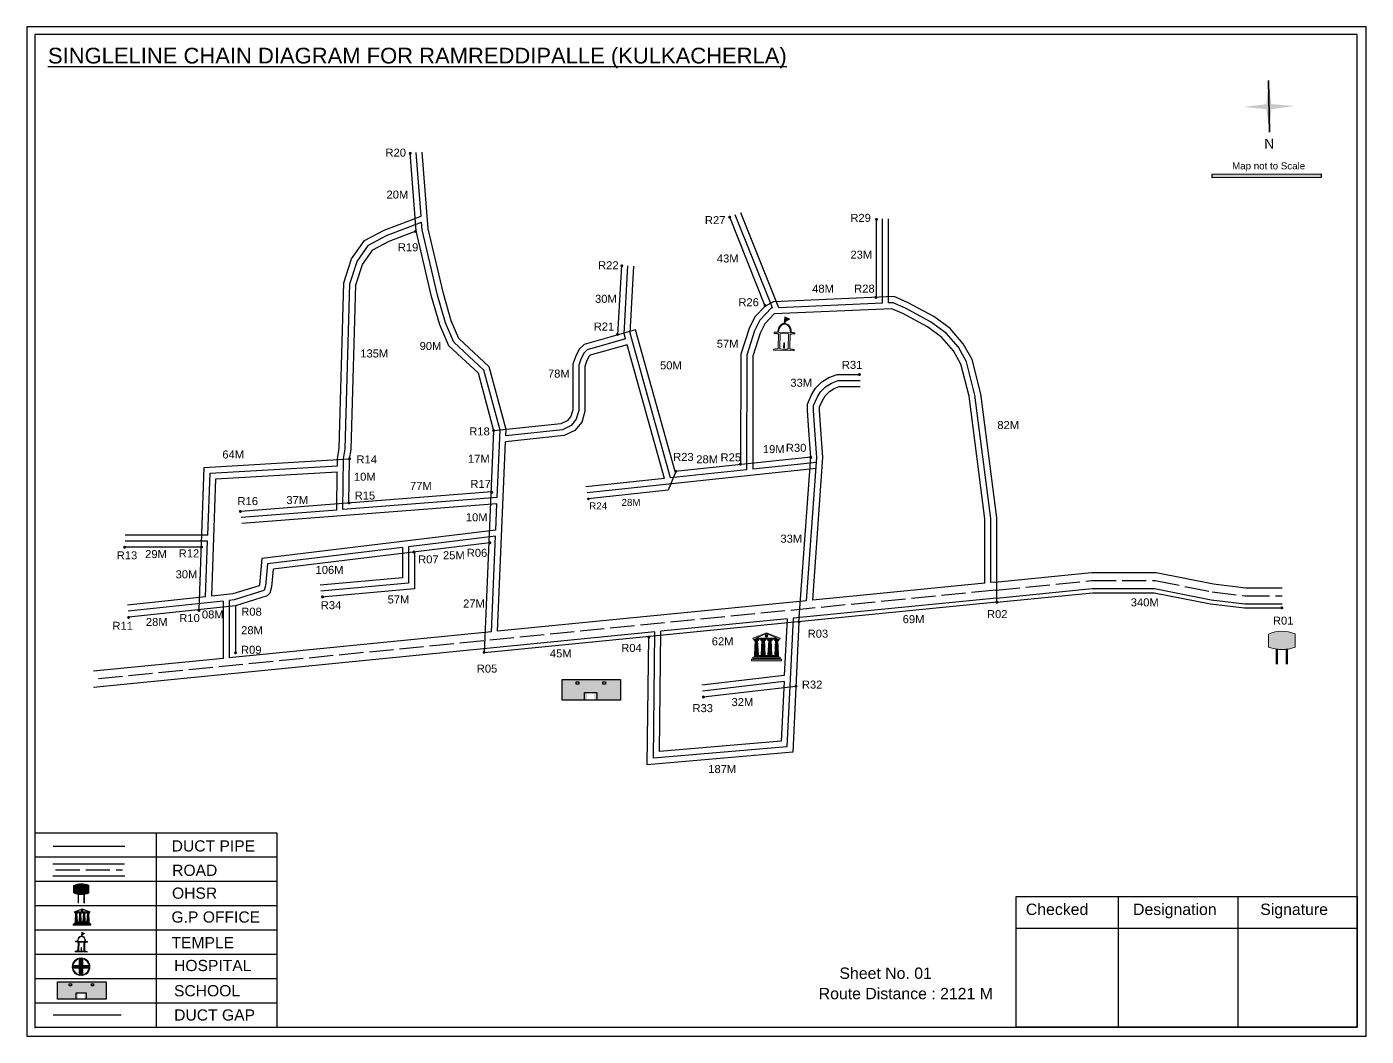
# Model space of a CAD drawing. Header units: inches. Extents: x 1446 to 12099, y 451 to 5049.
# Drawn here: x 10695 to 11359, y 451 to 951 of the extents above; entities that cross this region are included whole.
import ezdxf

# ---------------------------------------------------------------- set-up
doc = ezdxf.new("R2010")
doc.units = ezdxf.units.IN
doc.header["$MEASUREMENT"] = 0
doc.linetypes.add('ACAD_ISO02W100', pattern=[15, 12, -3])
doc.layers.add('LANDMARK', color=7, linetype='Continuous')
doc.layers.add('OHT', color=7, linetype='Continuous')
doc.styles.get("Standard").update_dxf_attribs({"font": 'arial.ttf'})

# ---------------------------------------------------------------- blocks, each defined once
blk = doc.blocks.new('OHT')
at = {"linetype": 'Continuous', "lineweight": 0, "true_color": 0x0ffffc}
blk.add_hatch(color=4, dxfattribs=at).paths.add_polyline_path([(0.012, 1), (0, 1, 0.101323), (-0.4, 0.916), (-0.4, 0.525, 0.194075), (0.399, 0.521), (0.399, 0.921, 0.097877)])
at = {"color": 4, "linetype": 'Continuous', "lineweight": 0, "true_color": 0x0ffffc, "flags": 128}
for points in [[(-0.4, 0.525), (-0.4, 0.916)], [(0.399, 0.521), (0.399, 0.921)]]:
    blk.add_lwpolyline(points, dxfattribs=at)
at = {"color": 4, "linetype": 'Continuous', "lineweight": 0, "true_color": 0x0ffffc, "const_width": 0.075, "flags": 128}
for points in [[(-0.15, 0), (-0.15, 0.475)], [(0.15, 0), (0.15, 0.473)]]:
    blk.add_lwpolyline(points, dxfattribs=at)
at = {"color": 4, "linetype": 'Continuous', "lineweight": 0, "true_color": 0x0ffffc}
for centre, radius, start, end in [((0.006, -0.019), 1.019, 67.3109, 113.4711), ((0.004, 1.513), 1.068, 247.7682, 291.7007)]:
    blk.add_arc(centre, radius, start, end, dxfattribs=at)
blk = doc.blocks.new('Government_Office')
at = {"linetype": 'Continuous', "lineweight": 0, "true_color": 0xff0000}
h = blk.add_hatch(color=1, dxfattribs=at)
h.paths.add_polyline_path([(0.44, 0.72), (0.45, 0.75), (0, 0.93), (-0.45, 0.75), (-0.44, 0.72)])
h.paths.add_polyline_path([(0.355, 0.75), (-0.355, 0.75), (0, 0.9)], flags=16)
h.paths.add_polyline_path([(0, 0.778, -1), (0, 0.872, -1)], flags=0)
h = blk.add_hatch(color=1, dxfattribs=at)
edge = h.paths.add_edge_path()
edge.add_line((-0.27, 0.195), (-0.295, 0.675))
edge.add_line((-0.295, 0.675), (-0.29, 0.675))
edge.add_arc((-0.278, 0.688), 0.0176, 225.304, 441.5659)
edge.add_line((-0.275, 0.705), (-0.395, 0.705))
edge.add_arc((-0.392, 0.688), 0.0176, 98.4341, 314.696)
edge.add_line((-0.38, 0.675), (-0.375, 0.675))
edge.add_line((-0.375, 0.675), (-0.4, 0.195))
edge.add_line((-0.4, 0.195), (-0.27, 0.195))
h = blk.add_hatch(color=1, dxfattribs=at)
edge = h.paths.add_edge_path()
edge.add_line((-0.047, 0.195), (-0.072, 0.675))
edge.add_line((-0.072, 0.675), (-0.067, 0.675))
edge.add_arc((-0.054, 0.688), 0.0176, 225.304, 441.5659)
edge.add_line((-0.052, 0.705), (-0.172, 0.705))
edge.add_arc((-0.169, 0.688), 0.0176, 98.4341, 314.696)
edge.add_line((-0.157, 0.675), (-0.152, 0.675))
edge.add_line((-0.152, 0.675), (-0.177, 0.195))
edge.add_line((-0.177, 0.195), (-0.047, 0.195))
h = blk.add_hatch(color=1, dxfattribs=at)
edge = h.paths.add_edge_path()
edge.add_arc((0, 0.825), 0.0467, 90, 270)
edge.add_arc((0, 0.825), 0.0467, 270, 450)
h = blk.add_hatch(color=1, dxfattribs=at)
edge = h.paths.add_edge_path()
edge.add_line((0.177, 0.195), (0.152, 0.675))
edge.add_line((0.152, 0.675), (0.157, 0.675))
edge.add_arc((0.169, 0.688), 0.0176, 225.304, 441.5659)
edge.add_line((0.172, 0.705), (0.052, 0.705))
edge.add_arc((0.054, 0.688), 0.0176, 98.4341, 314.696)
edge.add_line((0.067, 0.675), (0.072, 0.675))
edge.add_line((0.072, 0.675), (0.047, 0.195))
edge.add_line((0.047, 0.195), (0.177, 0.195))
h = blk.add_hatch(color=1, dxfattribs=at)
edge = h.paths.add_edge_path()
edge.add_line((0.4, 0.195), (0.375, 0.675))
edge.add_line((0.375, 0.675), (0.38, 0.675))
edge.add_arc((0.392, 0.688), 0.0176, 225.304, 441.5659)
edge.add_line((0.395, 0.705), (0.275, 0.705))
edge.add_arc((0.278, 0.688), 0.0176, 98.4341, 314.696)
edge.add_line((0.29, 0.675), (0.295, 0.675))
edge.add_line((0.295, 0.675), (0.27, 0.195))
edge.add_line((0.27, 0.195), (0.4, 0.195))
for points in [[(-0.5, 0.05), (0.5, 0.05), (0.5, 0), (-0.5, 0)], [(-0.45, 0.075), (-0.45, 0.12), (0.45, 0.12), (0.45, 0.075)], [(-0.4, 0.14), (-0.4, 0.18), (0.4, 0.18), (0.4, 0.14)]]:
    blk.add_hatch(color=1, dxfattribs=at).paths.add_polyline_path(points)
at = {"color": 1, "linetype": 'Continuous', "lineweight": 0, "true_color": 0xff0000, "flags": 128}
for points in [[(-0.45, 0.75), (-0.44, 0.72), (0.44, 0.72), (0.45, 0.75), (0, 0.93)], [(-0.355, 0.75), (0.355, 0.75), (0, 0.9)], [(-0.5, 0.05), (0.5, 0.05), (0.5, 0), (-0.5, 0)], [(-0.45, 0.075), (-0.45, 0.12), (0.45, 0.12), (0.45, 0.075)], [(-0.4, 0.14), (-0.4, 0.18), (0.4, 0.18), (0.4, 0.14)]]:
    blk.add_lwpolyline(points, close=True, dxfattribs=at)
for points in [[(-0.27, 0.195), (-0.295, 0.675), (-0.29, 0.675, 1.379694), (-0.275, 0.705), (-0.395, 0.705, 1.379694), (-0.38, 0.675), (-0.375, 0.675), (-0.4, 0.195)], [(-0.047, 0.195), (-0.072, 0.675), (-0.067, 0.675, 1.379694), (-0.052, 0.705), (-0.172, 0.705, 1.379694), (-0.157, 0.675), (-0.152, 0.675), (-0.177, 0.195)], [(0, 0.872, 1), (0, 0.778, 1)], [(0.177, 0.195), (0.152, 0.675), (0.157, 0.675, 1.379694), (0.172, 0.705), (0.052, 0.705, 1.379694), (0.067, 0.675), (0.072, 0.675), (0.047, 0.195)], [(0.4, 0.195), (0.375, 0.675), (0.38, 0.675, 1.379694), (0.395, 0.705), (0.275, 0.705, 1.379694), (0.29, 0.675), (0.295, 0.675), (0.27, 0.195)]]:
    blk.add_lwpolyline(points, format="xyb", close=True, dxfattribs=at)
blk = doc.blocks.new('Temple')
at = {"linetype": 'Continuous', "lineweight": 0, "true_color": 0xff0000}
h = blk.add_hatch(color=1, dxfattribs=at)
edge = h.paths.add_edge_path()
edge.add_line((0.175, 0.49), (0.225, 0.49))
edge.add_line((0.225, 0.49), (0.225, 0.497))
edge.add_line((0.225, 0.497), (0.307, 0.497))
edge.add_line((0.307, 0.497), (0.307, 0.533))
edge.add_line((0.307, 0.533), (0.257, 0.533))
edge.add_line((0.257, 0.533), (0.257, 0.54))
edge.add_line((0.257, 0.54), (0.2, 0.54))
edge.add_spline(control_points=[(0.2, 0.54), (0.2, 0.589), (0.19, 0.638), (0.142, 0.743), (0.092, 0.79), (0.027, 0.805), (0.02, 0.806), (0.012, 0.806)], knot_values=[4.712389, 4.712389, 4.712389, 4.712389, 5.278166, 5.278166, 6.117402, 6.117402, 6.223801, 6.223801, 6.223801, 6.223801], degree=3, periodic=0)
edge.add_line((0.012, 0.806), (0.012, 0.79))
edge.add_line((0.012, 0.79), (-0.012, 0.79))
edge.add_line((-0.012, 0.79), (-0.012, 0.806))
edge.add_spline(control_points=[(-0.012, 0.806), (-0.055, 0.802), (-0.096, 0.781), (-0.171, 0.699), (-0.197, 0.628), (-0.2, 0.55), (-0.2, 0.545), (-0.2, 0.54)], knot_values=[6.343965, 6.343965, 6.343965, 6.343965, 6.956638, 6.956638, 7.795874, 7.795874, 7.853982, 7.853982, 7.853982, 7.853982], degree=3, periodic=0)
edge.add_line((-0.2, 0.54), (-0.257, 0.54))
edge.add_line((-0.257, 0.54), (-0.257, 0.533))
edge.add_line((-0.257, 0.533), (-0.307, 0.533))
edge.add_line((-0.307, 0.533), (-0.307, 0.497))
edge.add_line((-0.307, 0.497), (-0.225, 0.497))
edge.add_line((-0.225, 0.497), (-0.225, 0.49))
edge.add_line((-0.225, 0.49), (-0.175, 0.49))
edge.add_line((-0.175, 0.49), (-0.175, 0.07))
edge.add_arc((-0.205, 0.07), 0.03, -90, 0, ccw=False)
edge.add_line((-0.205, 0.04), (-0.257, 0.04))
edge.add_line((-0.257, 0.04), (-0.257, 0.033))
edge.add_line((-0.257, 0.033), (-0.307, 0.033))
edge.add_line((-0.307, 0.033), (-0.307, 0))
edge.add_line((-0.307, 0), (0.307, 0))
edge.add_line((0.307, 0), (0.307, 0.033))
edge.add_line((0.307, 0.033), (0.257, 0.033))
edge.add_line((0.257, 0.033), (0.257, 0.04))
edge.add_line((0.257, 0.04), (0.205, 0.04))
edge.add_arc((0.205, 0.07), 0.03, 180, 270, ccw=False)
edge.add_line((0.175, 0.07), (0.175, 0.49))
h.paths.add_polyline_path([(0.125, 0.07, -0.414214), (0.095, 0.04), (0.05, 0.04), (0.05, 0.033), (-0.05, 0.033), (-0.05, 0.04), (-0.095, 0.04, -0.414214), (-0.125, 0.07), (-0.125, 0.497), (0.125, 0.497)], flags=16)
edge = h.paths.add_edge_path(flags=16)
edge.add_ellipse((0, 0.54), major_axis=(0, 0.242), ratio=0.722808, start_angle=270, end_angle=450, ccw=False)
edge.add_line((0.175, 0.54), (-0.175, 0.54))
h.paths.add_polyline_path([(0.012, 0.23), (0.012, 0.07), (-0.012, 0.07), (-0.012, 0.23)], flags=0)
h = blk.add_hatch(color=1, dxfattribs=at)
edge = h.paths.add_edge_path()
edge.add_line((0.012, 0.857), (0, 0.85))
edge.add_line((0, 0.85), (-0.003, 0.925))
edge.add_line((-0.003, 0.925), (-0.012, 0.925))
edge.add_line((-0.012, 0.925), (-0.012, 0.806))
edge.add_spline(control_points=[(-0.012, 0.806), (-0.004, 0.807), (0.004, 0.807), (0.012, 0.806)], knot_values=[6.223801, 6.223801, 6.223801, 6.223801, 6.343965, 6.343965, 6.343965, 6.343965], degree=3, periodic=0)
edge.add_line((0.012, 0.806), (0.012, 0.857))
h = blk.add_hatch(color=1, dxfattribs=at)
edge = h.paths.add_edge_path()
edge.add_line((0.012, 0.79), (0.012, 0.806))
edge.add_spline(control_points=[(0.012, 0.806), (0.004, 0.807), (-0.004, 0.807), (-0.012, 0.806)], knot_values=[6.223801, 6.223801, 6.223801, 6.223801, 6.343965, 6.343965, 6.343965, 6.343965], degree=3, periodic=0)
edge.add_line((-0.012, 0.806), (-0.012, 0.79))
edge.add_line((-0.012, 0.79), (0.012, 0.79))
at = {"linetype": 'Continuous', "lineweight": 0, "true_color": 0xe66000}
blk.add_hatch(color=32, dxfattribs=at).paths.add_polyline_path([(-0.006, 1), (0.147, 0.931), (0, 0.85)])
at = {"color": 1, "linetype": 'Continuous', "lineweight": 0, "true_color": 0xff0000, "flags": 128}
for points in [[(0.012, 0.925), (-0.012, 0.925), (-0.012, 0.79), (0.012, 0.79)], [(0.012, 0.23), (-0.012, 0.23), (-0.012, 0.07), (0.012, 0.07)]]:
    blk.add_lwpolyline(points, close=True, dxfattribs=at)
at = {"color": 32, "linetype": 'Continuous', "lineweight": 0, "true_color": 0xe66000, "flags": 128}
blk.add_lwpolyline([(-0.006, 1), (0.147, 0.931), (0, 0.85), (-0.006, 1)], dxfattribs=at)
at = {"color": 1, "linetype": 'Continuous', "lineweight": 0, "true_color": 0xff0000, "flags": 128}
blk.add_lwpolyline([(0.2, 0.54), (0.257, 0.54), (0.257, 0.533), (0.307, 0.533), (0.307, 0.497), (0.225, 0.497), (0.225, 0.49), (0.175, 0.49), (0.175, 0.07, 0.414214), (0.205, 0.04), (0.257, 0.04), (0.257, 0.033), (0.307, 0.033), (0.307, 0), (-0.307, 0), (-0.307, 0.033), (-0.257, 0.033), (-0.257, 0.04), (-0.205, 0.04, 0.414214), (-0.175, 0.07), (-0.175, 0.49), (-0.225, 0.49), (-0.225, 0.497), (-0.307, 0.497), (-0.307, 0.533), (-0.257, 0.533), (-0.257, 0.54), (-0.2, 0.54)], format="xyb", dxfattribs=at)
blk.add_lwpolyline([(-0.175, 0.54), (0.175, 0.54)], dxfattribs=at)
blk.add_lwpolyline([(0.125, 0.497), (0.125, 0.07, -0.414214), (0.095, 0.04), (0.05, 0.04), (0.05, 0.033), (-0.05, 0.033), (-0.05, 0.04), (-0.095, 0.04, -0.414214), (-0.125, 0.07), (-0.125, 0.497)], format="xyb", close=True, dxfattribs=at)
at = {"color": 1, "linetype": 'Continuous', "lineweight": 0, "true_color": 0xff0000}
blk.add_ellipse((0, 0.54), major_axis=(0, 0.242), ratio=0.722808, start_param=4.712389, end_param=7.853982, dxfattribs=at)
blk.add_open_spline([(0.2, 0.54), (0.2, 0.589), (0.19, 0.638), (0.142, 0.743), (0.092, 0.79), (-0.023, 0.816), (-0.085, 0.794), (-0.171, 0.699), (-0.197, 0.628), (-0.2, 0.55), (-0.2, 0.545), (-0.2, 0.54)], degree=3, knots=[4.712389, 4.712389, 4.712389, 4.712389, 5.278166, 5.278166, 6.117402, 6.117402, 6.956638, 6.956638, 7.795874, 7.795874, 7.853982, 7.853982, 7.853982, 7.853982], dxfattribs=at)
blk = doc.blocks.new('*U19')
at = {"color": 0, "linetype": 'ACAD_ISO02W100', "transparency": 16777216}
blk.add_line((-16.47, 0), (16.78, 0), dxfattribs=at)
blk = doc.blocks.new('Hospital')
at = {"linetype": 'Continuous', "lineweight": 0, "true_color": 0x000000}
h = blk.add_hatch(color=18, dxfattribs=at)
h.paths.add_polyline_path([(-0.5, 0, 1), (0.5, 0, 1)])
h.paths.add_polyline_path([(0.446, 0, -1), (-0.446, 0, -1)], flags=16)
at = {"linetype": 'Continuous', "true_color": 0xff0000}
blk.add_hatch(color=1, dxfattribs=at).paths.add_polyline_path([(-0.394, 0.08), (-0.08, 0.08), (-0.08, 0.394), (0.08, 0.394), (0.08, 0.08), (0.394, 0.08), (0.394, -0.08), (0.08, -0.08), (0.08, -0.394), (-0.08, -0.394), (-0.08, -0.08), (-0.394, -0.08)])
at = {"color": 1, "linetype": 'Continuous', "true_color": 0xff0000, "flags": 128}
blk.add_lwpolyline([(-0.394, 0.08), (-0.08, 0.08), (-0.08, 0.394), (0.08, 0.394), (0.08, 0.08), (0.394, 0.08), (0.394, -0.08), (0.08, -0.08), (0.08, -0.394), (-0.08, -0.394), (-0.08, -0.08), (-0.394, -0.08)], close=True, dxfattribs=at)
at = {"color": 18, "linetype": 'Continuous', "lineweight": 0, "true_color": 0x000000}
for radius in [0.5, 0.446]:
    blk.add_circle((0, 0), radius, dxfattribs=at)

msp = doc.modelspace()

# ---------------------------------------------------------------- hatches: boundary and pattern name
at = {"ltscale": 0.5}
h = msp.add_hatch(color=5, dxfattribs=at)
h.dxf.hatch_style = 1
h.paths.add_polyline_path([(10885.87, 888.71, 1), (10884.33, 888.71, 1)])
at = {"true_color": 0x0093dd}
h = msp.add_hatch(color=142, dxfattribs=at)
h.dxf.hatch_style = 1
h.paths.add_polyline_path([(11282.64, 878.33), (11282.65, 876.53), (11336.8, 876.66), (11336.8, 878.46)])
at = {"ltscale": 0.5}
h = msp.add_hatch(color=5, dxfattribs=at)
h.dxf.hatch_style = 1
h.paths.add_polyline_path([(11044.26, 857.06, 1), (11042.72, 857.06, 1)])
h = msp.add_hatch(color=5, dxfattribs=at)
h.dxf.hatch_style = 1
h.paths.add_polyline_path([(11117.07, 855.95, 1), (11115.53, 855.95, 1)])
h = msp.add_hatch(color=5, dxfattribs=at)
h.dxf.hatch_style = 1
h.paths.add_polyline_path([(10888.46, 850.01, 1), (10886.92, 850.01, 1)])
h = msp.add_hatch(color=5, dxfattribs=at)
h.dxf.hatch_style = 1
h.paths.add_polyline_path([(10990.75, 832.94, 1), (10989.22, 832.94, 1)])
h = msp.add_hatch(color=5, dxfattribs=at)
h.dxf.hatch_style = 1
h.paths.add_polyline_path([(11116.74, 817.28, 1), (11115.2, 817.28, 1)])
h = msp.add_hatch(color=5, dxfattribs=at)
h.dxf.hatch_style = 1
h.paths.add_polyline_path([(11061.79, 813.19, 1), (11060.25, 813.19, 1)])
h = msp.add_hatch(color=5, dxfattribs=at)
h.dxf.hatch_style = 1
h.paths.add_polyline_path([(10988.6, 798.92, 1), (10987.07, 798.92, 1)])
h = msp.add_hatch(color=5, dxfattribs=at)
h.dxf.hatch_style = 1
h.paths.add_polyline_path([(11108.56, 779.03, 1), (11107.02, 779.03, 1)])
h = msp.add_hatch(color=5, dxfattribs=at)
h.dxf.hatch_style = 1
h.paths.add_polyline_path([(10927.2, 751.27, 1), (10925.66, 751.27, 1)])
h = msp.add_hatch(color=5, dxfattribs=at)
h.dxf.hatch_style = 1
h.paths.add_polyline_path([(10855.79, 737.3, 1), (10854.25, 737.3, 1)])
h = msp.add_hatch(color=5, dxfattribs=at)
h.dxf.hatch_style = 1
h.paths.add_polyline_path([(11084.38, 737.99, 1), (11082.85, 737.99, 1)])
h = msp.add_hatch(color=5, dxfattribs=at)
h.dxf.hatch_style = 1
h.paths.add_polyline_path([(11017.51, 731.04, 1), (11015.98, 731.04, 1)])
h = msp.add_hatch(color=5, dxfattribs=at)
h.dxf.hatch_style = 1
h.paths.add_polyline_path([(11049.59, 734.59, 1), (11048.06, 734.59, 1)])
h = msp.add_hatch(color=5, dxfattribs=at)
h.dxf.hatch_style = 1
h.paths.add_polyline_path([(10926.29, 720.64, 1), (10924.76, 720.64, 1)])
h = msp.add_hatch(color=5, dxfattribs=at)
h.dxf.hatch_style = 1
h.paths.add_polyline_path([(10974.1, 717.38, 1), (10972.75, 717.38, 1)])
h = msp.add_hatch(color=5, dxfattribs=at)
h.dxf.hatch_style = 1
h.paths.add_polyline_path([(10801.63, 711.15, 1), (10800.09, 711.15, 1)])
h = msp.add_hatch(color=5, dxfattribs=at)
h.dxf.hatch_style = 1
h.paths.add_polyline_path([(10855.5, 715.39, 1), (10853.97, 715.39, 1)])
h = msp.add_hatch(color=5, dxfattribs=at)
h.dxf.hatch_style = 1
h.paths.add_polyline_path([(10744.28, 693.43, 1), (10742.74, 693.43, 1)])
h = msp.add_hatch(color=5, dxfattribs=at)
h.dxf.hatch_style = 1
h.paths.add_polyline_path([(10782.43, 693.51, 1), (10780.89, 693.51, 1)])
h = msp.add_hatch(color=5, dxfattribs=at)
h.dxf.hatch_style = 1
h.paths.add_polyline_path([(10887.65, 691.01, 1), (10886.12, 691.01, 1)])
h = msp.add_hatch(color=5, dxfattribs=at)
h.dxf.hatch_style = 1
h.paths.add_polyline_path([(10925.38, 695.65, 1), (10923.85, 695.65, 1)])
h = msp.add_hatch(color=5, dxfattribs=at)
h.dxf.hatch_style = 1
h.paths.add_polyline_path([(10842.4, 668.79, 1), (10840.86, 668.79, 1)])
h = msp.add_hatch(color=5, dxfattribs=at)
h.dxf.hatch_style = 1
h.paths.add_polyline_path([(11176.73, 666.15, 1), (11175.19, 666.15, 1)])
h = msp.add_hatch(color=5, dxfattribs=at)
h.dxf.hatch_style = 1
h.paths.add_polyline_path([(11318.02, 663.37, 1), (11316.48, 663.37, 1)])
h = msp.add_hatch(color=5, dxfattribs=at)
h.dxf.hatch_style = 1
h.paths.add_polyline_path([(10746.27, 658.62, 1), (10744.74, 658.62, 1)])
h = msp.add_hatch(color=5, dxfattribs=at)
h.dxf.hatch_style = 1
h.paths.add_polyline_path([(10781.11, 662.07, 1), (10779.58, 662.07, 1)])
h = msp.add_hatch(color=5, dxfattribs=at)
h.dxf.hatch_style = 1
h.paths.add_polyline_path([(11078.64, 656.42, 1), (11077.11, 656.42, 1)])
h = msp.add_hatch(color=5, dxfattribs=at)
h.dxf.hatch_style = 1
h.paths.add_polyline_path([(11004.16, 648.8, 1), (11002.63, 648.8, 1)])
h = msp.add_hatch(color=5, dxfattribs=at)
h.dxf.hatch_style = 1
h.paths.add_polyline_path([(10799.26, 641.07, 1), (10797.73, 641.07, 1)])
h = msp.add_hatch(color=5, dxfattribs=at)
h.dxf.hatch_style = 1
h.paths.add_polyline_path([(10922.48, 641.34, 1), (10920.95, 641.34, 1)])
at = {"true_color": 0xc8c92d}
h = msp.add_hatch(color=52, dxfattribs=at)
h.dxf.hatch_style = 1
h.paths.add_polyline_path([(10966.22, 627.83), (10960.5, 627.83), (10960.5, 617.54), (10966.22, 617.54)])
h.paths.add_polyline_path([(10989.28, 627.83), (10983.56, 627.83), (10983.56, 617.54), (10989.28, 617.54)])
at = {"true_color": 0x22346e}
h = msp.add_hatch(color=159, dxfattribs=at)
h.dxf.hatch_style = 1
h.paths.add_polyline_path([(10983.56, 627.83), (10966.22, 627.83), (10966.22, 617.54), (10972.73, 617.54), (10972.73, 620.91), (10976.31, 620.91), (10976.31, 617.54), (10983.56, 617.54)])
h.paths.add_polyline_path([(10968.7, 625.53), (10967.43, 625.53), (10967.43, 626.71), (10968.7, 626.71)], flags=16)
h.paths.add_polyline_path([(10980.65, 625.53), (10980.65, 626.71), (10981.92, 626.71), (10981.92, 625.53)], flags=16)
at = {"ltscale": 0.5}
h = msp.add_hatch(color=5, dxfattribs=at)
h.dxf.hatch_style = 1
h.paths.add_polyline_path([(11077.13, 624.55, 1), (11075.6, 624.55, 1)])
h = msp.add_hatch(color=5, dxfattribs=at)
h.dxf.hatch_style = 1
h.paths.add_polyline_path([(11031.25, 619.18, 1), (11029.71, 619.18, 1)])
at = {"true_color": 0xc8c92d}
h = msp.add_hatch(color=52, dxfattribs=at)
h.dxf.hatch_style = 1
h.paths.add_polyline_path([(10715.04, 477.92), (10710.28, 477.92), (10710.28, 469.35), (10715.04, 469.35)])
h.paths.add_polyline_path([(10734.26, 477.92), (10729.49, 477.92), (10729.49, 469.35), (10734.26, 469.35)])
at = {"true_color": 0x22346e}
h = msp.add_hatch(color=159, dxfattribs=at)
h.dxf.hatch_style = 1
h.paths.add_polyline_path([(10729.49, 477.92), (10715.04, 477.92), (10715.04, 469.35), (10720.47, 469.35), (10720.47, 472.16), (10723.45, 472.16), (10723.45, 469.35), (10729.49, 469.35)])
h.paths.add_polyline_path([(10717.11, 476.01), (10716.05, 476.01), (10716.05, 476.99), (10717.11, 476.99)], flags=16)
h.paths.add_polyline_path([(10727.07, 476.01), (10727.07, 476.99), (10728.13, 476.99), (10728.13, 476.01)], flags=16)

# ---------------------------------------------------------------- linework, layer by layer
for p, q in [((11310.65, 924.77), (11311.1, 899.12)), ((11311.1, 899.12), (11310.65, 924.77)), ((11310.65, 924.77), (11311.1, 899.12)), ((11310.88, 911.97), (11310.65, 924.77)), ((11064.66, 812.05), (11046.26, 858.15)), ((11067.83, 812.18), (11049.05, 859.26)), ((11119.29, 814.42), (11119.29, 856.21)), ((11122.29, 814.55), (11122.29, 856.21)), ((10991.13, 799.25), (10992.97, 832.99)), ((10994.15, 799.58), (10995.97, 832.83)), ((10991.84, 796.7), (10991.13, 799.25)), ((11014.21, 727.79), (10994.15, 799.58)), ((11011.18, 727.47), (10992.65, 793.81)), ((10928.19, 718.02), (10929.64, 751.39)), ((10932.53, 748.68), (10932.66, 751.71)), ((10928.32, 651.75), (10932.4, 745.65)), ((10848.98, 733.81), (10849.03, 737.25)), ((10851.69, 712.05), (10852.03, 737.21)), ((11081.6, 666.91), (11086.69, 737.93)), ((11084.63, 667.21), (11089.72, 738.15)), ((10848.69, 711.81), (10848.94, 730.8)), ((11086.29, 732.38), (10972.79, 720.4)), ((11051.88, 731.76), (11014.21, 727.79)), ((11086.51, 735.42), (11054.88, 732.08)), ((11011.18, 727.47), (10972.21, 723.35)), ((10928.19, 718.02), (10851.69, 712.05)), ((10848.69, 711.81), (10801.34, 708.12)), ((10928.06, 715), (10801.58, 705.13)), ((10927.5, 701.95), (10928.06, 715)), ((10784.77, 699.45), (10743.76, 699.45)), ((10925.31, 651.45), (10927.36, 698.92)), ((10784.66, 696.45), (10743.76, 696.45)), ((11169.94, 675.65), (11084.63, 667.21)), ((11174.95, 676.15), (11172.94, 675.95)), ((10783.66, 668.82), (10744.94, 664.7)), ((10792.41, 666.73), (10745.26, 661.71)), ((10797.19, 670.26), (10786.67, 669.14)), ((10792.41, 666.73), (10792.41, 638.3)), ((10797.8, 667.3), (10795.41, 667.05)), ((10795.41, 667.05), (10795.41, 638.6)), ((11081.6, 666.91), (10928.32, 651.75)), ((11175.74, 668.19), (11074.92, 658.21)), ((11071.9, 657.92), (11009.42, 651.73)), ((11006.42, 651.44), (10728.01, 623.89)), ((10925.31, 651.45), (10795.41, 638.6)), ((10792.41, 638.3), (10728.01, 631.93)), ((11070.56, 629.82), (11029.68, 625.1)), ((11070.42, 626.78), (11030.03, 622.12)), ((10759.06, 551.73), (10759.06, 455.51)), ((10819.2, 539.7), (10698.92, 539.7)), ((10707.94, 536.38), (10743.42, 536.38)), ((10819.2, 527.67), (10698.92, 527.67)), ((10707.94, 530.56), (10743.6, 530.56)), ((10819.2, 515.64), (10698.92, 515.64)), ((10819.2, 503.62), (10698.92, 503.62)), ((10819.2, 491.59), (10698.92, 491.59)), ((10698.92, 479.56), (10819.2, 479.56)), ((10698.92, 467.53), (10819.2, 467.53)), ((10698.92, 456.44), (10698.92, 455.51)), ((10698.92, 455.51), (10698.92, 454.97))]:
    msp.add_line(p, q)
at = {"color": 1}
msp.add_line((11311.1, 899.12), (11310.88, 911.96), dxfattribs=at)
at = {"color": 5}
for p, q in [((11061.05, 813.01), (11043.47, 857.04)), ((11116.29, 817.29), (11116.29, 856.21)), ((10988.1, 798.75), (10989.97, 833.16)), ((11065.12, 815.07), (11061.05, 813.01)), ((11016.42, 731.04), (10996.8, 801.25)), ((10921.85, 641.06), (10926.62, 751.06)), ((10854.73, 715.3), (10855.03, 737.17)), ((11083.7, 738.14), (11016.42, 731.04)), ((11077.83, 656.26), (11083.7, 738.14)), ((11016.76, 730.96), (11013.01, 721.63)), ((10925.52, 720.82), (10801.11, 711.11)), ((11013.01, 721.63), (10973.37, 717.44)), ((10781.62, 693.45), (10743.76, 693.45)), ((10798.41, 664.35), (10745.57, 658.73)), ((10798.41, 664.35), (10798.41, 641.01)), ((11175.94, 666.2), (10921.85, 641.06)), ((11076.31, 624.45), (11030.37, 619.14))]:
    msp.add_line(p, q, dxfattribs=at)
at = {"linetype": 'ACAD_ISO02W100'}
msp.add_line((11175.35, 672.17), (10728.01, 627.91), dxfattribs=at)
at = {"color": 242, "true_color": 0xcd2027}
for p, q in [((11236, 520.22), (11236, 455.44)), ((11295.35, 520.22), (11295.35, 455.44)), ((11185.47, 504.52), (11354.56, 504.52))]:
    msp.add_line(p, q, dxfattribs=at)
for points in [[(10695, 951.44), (10695, 451), (11359.05, 451), (11359.05, 951.44)], [(10698.92, 947.61), (10698.92, 455.49), (11354.56, 455.49), (11354.56, 947.61)], [(10989.34, 627.83), (10989.34, 617.54), (10960.5, 617.54), (10960.5, 627.83)], [(10968.7, 626.71), (10968.7, 625.53), (10967.43, 625.53), (10967.43, 626.71)], [(10980.65, 625.53), (10980.65, 626.71), (10981.92, 626.71), (10981.92, 625.53)], [(10734.31, 477.92), (10734.31, 469.35), (10710.28, 469.35), (10710.28, 477.92)], [(10717.11, 476.99), (10717.11, 476.01), (10716.05, 476.01), (10716.05, 476.99)], [(10727.07, 476.01), (10727.07, 476.99), (10728.13, 476.99), (10728.13, 476.01)]]:
    msp.add_lwpolyline(points, close=True)
at = {"color": 5}
for points in [[(10926.62, 751.06), (10918.89, 779.67), (10904.22, 793.33), (10899.77, 803.63), (10895.72, 817.68), (10887.99, 850.27), (10885.07, 888.9)], [(10855.03, 737.17), (10855.78, 741.93), (10858.21, 823.45), (10861.46, 833.66), (10866.5, 840.93), (10874.59, 845.16), (10887.99, 850.27)], [(11175.94, 666.2), (11175.94, 707.92), (11168.03, 769.4), (11163.68, 786.46), (11159.31, 794.29), (11152.83, 801.8), (11144.73, 807.78), (11132, 814.65), (11125.02, 817.67), (11065.12, 815.07)], [(11061.05, 813.01), (11055.91, 807.7), (11053.07, 801.81), (11048.96, 789.14), (11048.88, 734.46)], [(10996.8, 801.25), (10971.41, 793.95), (10968.82, 791.67), (10966.97, 787.84), (10965.67, 784.12), (10965.67, 761.57), (10964.74, 758.3), (10962.92, 756.12), (10959.8, 754.62), (10926.62, 751.06)], [(11083.7, 738.14), (11082.74, 751.22), (11082.01, 761.14), (11082.01, 764.34), (11084.1, 768.98), (11086.06, 772.24), (11089.17, 775.34), (11092.58, 777.51), (11096.73, 779.06), (11108.13, 779.06)], [(10780.42, 662.44), (10782.99, 732.91), (10782.99, 732.91), (10855.03, 737.17)], [(10924.61, 695.56), (10817.1, 682.49), (10816.28, 673.74), (10815.46, 670.66), (10814.25, 669.27), (10798.41, 664.35)], [(10887.22, 691.01), (10887.22, 672.85), (10841.03, 668.67)], [(11175.94, 666.2), (11223.33, 670.89), (11253.89, 670.89), (11281.8, 665.33), (11298.7, 663.31), (11317.36, 663.31)], [(11077.83, 656.26), (11074.76, 591.77), (11002.61, 585.54), (11003.39, 649.13)]]:
    msp.add_lwpolyline(points, dxfattribs=at)
for points in [[(10890.45, 857.62), (10888.06, 889.13)], [(10932.66, 751.71), (10924.23, 782.89), (10909.23, 796.86), (10905.43, 805.65), (10901.53, 819.21), (10893.94, 851.19), (10891.05, 889.36)], [(10849.03, 737.25), (10849.79, 742.49), (10852.23, 824.47), (10856.01, 836.34), (10862.41, 845.56), (10872.12, 850.65), (10890.45, 857.62)], [(10852.03, 737.21), (10852.78, 742.21), (10855.22, 823.96), (10858.73, 835), (10864.45, 843.25), (10873.36, 847.9), (10890.68, 854.5)], [(10929.64, 751.39), (10921.56, 781.28), (10906.73, 795.09), (10902.6, 804.64), (10898.62, 818.44), (10890.97, 850.73), (10890.68, 854.5)], [(11064.27, 812.03), (11058.4, 805.96), (11055.86, 800.69), (11051.96, 788.66), (11051.88, 731.76)], [(11064.66, 812.05), (11064.27, 812.03)], [(11169.94, 675.65), (11169.94, 707.54), (11162.13, 768.27), (11158.06, 784.21), (11154.37, 790.83), (11148.72, 797.37), (11141.5, 802.7), (11129.37, 809.25), (11123.9, 811.62), (11065.6, 809.08)], [(11119.29, 814.42), (11067.83, 812.18)], [(11172.94, 675.95), (11172.94, 707.73), (11165.08, 768.84), (11160.87, 785.34), (11156.84, 792.56), (11150.78, 799.59), (11143.11, 805.24), (11130.68, 811.95), (11124.46, 814.65), (11122.29, 814.55)], [(11065.6, 809.08), (11060.89, 804.22), (11058.65, 799.57), (11054.96, 788.18), (11054.88, 732.08)], [(10992.65, 793.81), (10974.36, 788.56), (10973.7, 787.97), (10972.52, 785.53), (10971.67, 783.1), (10971.67, 760.74), (10970.16, 755.43), (10966.7, 751.28), (10961.47, 748.76), (10932.4, 745.65)], [(10991.84, 796.7), (10972.89, 791.26), (10971.26, 789.82), (10969.74, 786.68), (10968.67, 783.61), (10968.67, 761.16), (10967.45, 756.86), (10964.81, 753.7), (10960.64, 751.69), (10932.53, 748.68)], [(11086.69, 737.93), (11085.73, 751.44), (11085.01, 761.25), (11085.01, 763.7), (11086.77, 767.59), (11088.44, 770.38), (11091.05, 772.98), (11093.92, 774.81), (11097.27, 776.06), (11108.13, 776.06)], [(11089.72, 738.15), (11088.72, 751.66), (11088.01, 761.36), (11088.01, 763.05), (11089.43, 766.19), (11090.83, 768.51), (11092.94, 770.63), (11095.27, 772.11), (11097.81, 773.06), (11108.13, 773.06)], [(10784.77, 699.45), (10785.89, 730.08), (10848.98, 733.81)], [(10786.67, 669.14), (10788.79, 727.25), (10848.94, 730.8)], [(10927.5, 701.95), (10811.58, 687.86), (10810.36, 674.8), (10810.22, 674.31), (10797.19, 670.26)], [(10927.36, 698.92), (10884.22, 693.67)], [(10783.66, 668.82), (10784.66, 696.45)], [(10881.22, 693.31), (10814.34, 685.18), (10813.32, 674.27), (10812.74, 672.11), (10812.55, 671.89), (10797.8, 667.3)], [(10881.22, 693.31), (10881.22, 678.33), (10840.49, 674.64)], [(10884.22, 693.67), (10884.22, 675.59), (10840.76, 671.65)], [(11174.95, 676.15), (11222.83, 680.89), (11254.87, 680.89), (11283.37, 675.21), (11299.3, 673.31), (11317.36, 673.31)], [(11175.74, 668.19), (11223.23, 672.89), (11254.08, 672.89), (11282.11, 667.3), (11298.82, 665.31), (11317.36, 665.31)], [(11074.92, 658.21), (11071.88, 594.54), (11005.65, 588.82), (11006.42, 651.44)], [(11071.9, 657.92), (11070.56, 629.82)], [(11070.42, 626.78), (11069.01, 597.3), (11008.69, 592.09), (11009.42, 651.73)], [(10971.49, 617.54), (10971.49, 621.34), (10977.55, 621.34), (10977.55, 617.54)], [(10698.92, 455.51), (10819.2, 455.51), (10819.2, 551.73), (10698.92, 551.73), (10698.92, 456.44)], [(10719.44, 469.35), (10719.44, 472.52), (10724.48, 472.52), (10724.48, 469.35)]]:
    msp.add_lwpolyline(points)
at = {"color": 142, "true_color": 0x0093dd}
msp.add_lwpolyline([(11336.8, 876.66), (11282.65, 876.53), (11282.64, 878.33), (11336.8, 878.46), (11336.8, 876.66)], dxfattribs=at)
at = {"linetype": 'ACAD_ISO02W100'}
msp.add_lwpolyline([(11175.35, 672.17), (11223.03, 676.89), (11254.48, 676.89), (11282.74, 671.26), (11299.06, 669.31), (11317.36, 669.31)], dxfattribs=at)
at = {"color": 242, "true_color": 0xcd2027}
msp.add_lwpolyline([(11354.56, 455.44), (11185.47, 455.44), (11185.47, 520.22), (11354.56, 520.22)], close=True, dxfattribs=at)
for points in [[(11312.14, 911.98), (11309.39, 911.93), (11310.65, 924.77)], [(11310.84, 913.21), (11310.89, 910.46), (11298.05, 911.72)], [(11310.84, 913.21), (11310.89, 910.46), (11323.71, 912.17)]]:
    msp.add_solid(points)
at = {"color": 1}
msp.add_solid([(11312.15, 911.98), (11309.39, 911.93), (11311.1, 899.12)], dxfattribs=at)
msp.add_solid([(11312.15, 911.98), (11309.39, 911.93), (11311.1, 899.12)], dxfattribs=at)
at = {"layer": 'OHT', "color": 5}
msp.add_line((10708.07, 545.18), (10743.55, 545.18), dxfattribs=at)
at = {"layer": 'OHT', "color": 1}
msp.add_line((10708.07, 461.52), (10741.78, 461.52), dxfattribs=at)

# ---------------------------------------------------------------- block references
at = {"linetype": 'ACAD_ISO02W100'}
msp.add_blockref('*U19', (10725.72, 533.47), dxfattribs=at)
at = {"layer": 'LANDMARK', "rotation": 358.3713438591284}
for p, xscale, yscale, zscale in [((11070.38, 790.99), 16.69467233248453, 16.69467233248453, 16.69467233248453), ((10722, 492.8), 9.762966276306745, 9.762966276306745, 9.762966276306745)]:
    msp.add_blockref('Temple', p, dxfattribs=dict(at, xscale=xscale, yscale=yscale, zscale=zscale))
at = {"layer": 'LANDMARK'}
for name, p, xscale, yscale, zscale in [('Government_Office', (11061.75, 637.13), 14.97108576142011, 14.97108576142011, 14.97108576142011), ('Government_Office', (10722.44, 506.05), 8.755020913111178, 8.755020913111178, 8.755020913111178), ('Hospital', (10721.91, 485.43), 8.829703578239085, 8.829703578239085, 8.829703578239085)]:
    msp.add_blockref(name, p, dxfattribs=dict(at, xscale=xscale, yscale=yscale, zscale=zscale))
at = {"layer": 'OHT'}
for p, xscale, yscale, zscale in [((11317.24, 635.31), 16.46638890729407, 16.46638890729407, 16.46638890729407), ((10721.99, 516.95), 9.629467197247994, 9.629467197247994, 9.629467197247994)]:
    msp.add_blockref('OHT', p, dxfattribs=dict(at, xscale=xscale, yscale=yscale, zscale=zscale))

# ---------------------------------------------------------------- texts
at = {"color": 242, "true_color": 0xcd2027}
msp.add_text('%%USINGLELINE CHAIN DIAGRAM FOR RAMREDDIPALLE (KULKACHERLA)', height=7.8, dxfattribs=at).set_placement((10705.49, 933.25))
for s, height, p in [('R20', 3.967, (10872.83, 887.07)), ('Map not to Scale', 3.456, (11292.57, 880.77)), ('20M', 3.967, (10873.35, 866.27)), ('R27', 3.967, (11031.19, 853.59)), ('R29', 3.967, (11103.31, 854.73)), ('R19', 3.967, (10878.97, 840.15)), ('43M', 3.967, (11037.12, 834.59)), ('23M', 3.967, (11103.35, 836.49)), ('R22', 3.967, (10978.24, 831.23)), ('48M', 3.967, (11084.37, 819.61)), ('R28', 3.967, (11105.2, 819.64)), ('30M', 3.967, (10976.72, 814.59)), ('R26', 3.967, (11047.79, 812.91)), ('R21', 3.967, (10976.07, 800.86)), ('135M', 3.967, (10860.33, 787.5)), ('90M', 3.967, (10889.75, 791.21)), ('57M', 3.967, (11037.07, 792.34)), ('50M', 3.967, (11008.94, 781.61)), ('R31', 3.967, (11099.09, 781.85)), ('78M', 3.967, (10953.37, 777.52)), ('33M', 3.967, (11073.56, 772.98)), ('R18', 3.967, (10914.37, 748.86)), ('82M', 3.967, (11176.19, 752.01)), ('19M', 3.967, (11059.91, 740.08)), ('R30', 3.967, (11071.34, 740.73)), ('64M', 3.967, (10791.96, 737.43)), ('R14', 3.967, (10858.42, 734.98)), ('17M', 3.967, (10913.72, 735.3)), ('R23', 3.967, (11015.45, 736.21)), ('28M', 3.967, (11026.93, 735.04)), ('R25', 3.967, (11038.95, 735.99)), ('10M', 3.967, (10857.17, 726.39)), ('77M', 3.967, (10884.99, 721.84)), ('R17', 3.967, (10914.91, 722.83)), ('R16', 3.967, (10799.48, 714.31)), ('37M', 3.967, (10823.69, 714.82)), ('R15', 3.967, (10857.54, 717.07)), ('28M', 3.48, (10989.83, 713.9)), ('R24', 3.48, (10973.81, 712.18)), ('10M', 3.967, (10912.67, 706.28)), ('33M', 3.967, (11068.61, 695.68)), ('R13', 3.967, (10739.59, 687.42)), ('29M', 3.967, (10753.67, 688.04)), ('R12', 3.967, (10770.31, 688.39)), ('25M', 3.967, (10901.33, 687.47)), ('R06', 3.967, (10913.11, 688.67)), ('106M', 3.967, (10838.17, 680.21)), ('R07', 3.967, (10889, 685.41)), ('30M', 3.967, (10768.78, 678.01)), ('R34', 3.967, (10840.74, 662.71)), ('57M', 3.967, (10873.88, 665.54)), ('27M', 3.967, (10911.3, 663.54)), ('340M', 3.967, (11242.32, 664.1)), ('28M', 3.967, (10754.04, 654.39)), ('R10', 3.967, (10770.6, 656.31)), ('08M', 3.967, (10781.82, 658.1)), ('R08', 3.967, (10801.33, 659.49)), ('69M', 3.967, (11129.25, 655.78)), ('R02', 3.967, (11171.04, 658.29)), ('R01', 3.967, (11312.81, 655.05)), ('R11', 3.967, (10737.45, 652.47)), ('28M', 3.967, (10801.27, 650.31)), ('R03', 3.967, (11082.15, 648.59)), ('R09', 3.967, (10801.2, 640.59)), ('R04', 3.967, (10989.73, 641.53)), ('62M', 3.967, (11034.6, 644.78)), ('45M', 3.967, (10954.35, 638.81)), ('R05', 3.967, (10918.1, 631.26)), ('R32', 3.967, (11079.27, 623.34)), ('32M', 3.967, (11044.39, 614.69)), ('R33', 3.967, (11025.03, 611.67)), ('187M', 3.967, (11032.85, 581.48)), ('DUCT PIPE', 5.551, (10766.83, 542.57)), ('ROAD ', 5.551, (10767.06, 530.5)), ('OHSR', 5.551, (10766.99, 519.16)), ('G.P OFFICE', 5.551, (10766.74, 507.33)), ('Checked', 5.616, (11190.31, 511.11)), ('Designation', 5.616, (11243.45, 511.11)), ('Signature', 5.616, (11306.52, 511.11)), ('TEMPLE', 5.551, (10766.74, 494.64)), ('HOSPITAL', 5.551, (10768.03, 483.28)), ('Sheet No. 01', 5.616, (11097.9, 479.43)), ('SCHOOL', 5.551, (10767.99, 470.78)), ('Route Distance : 2121 M', 5.616, (11087.62, 469.34)), ('DUCT GAP', 5.551, (10768.07, 458.75))]:
    msp.add_text(s, height=height).set_placement(p)
msp.add_text('N', height=4.83, rotation=181.00631).set_placement((11313.34, 895.93))

doc.saveas('drawing.dxf')
